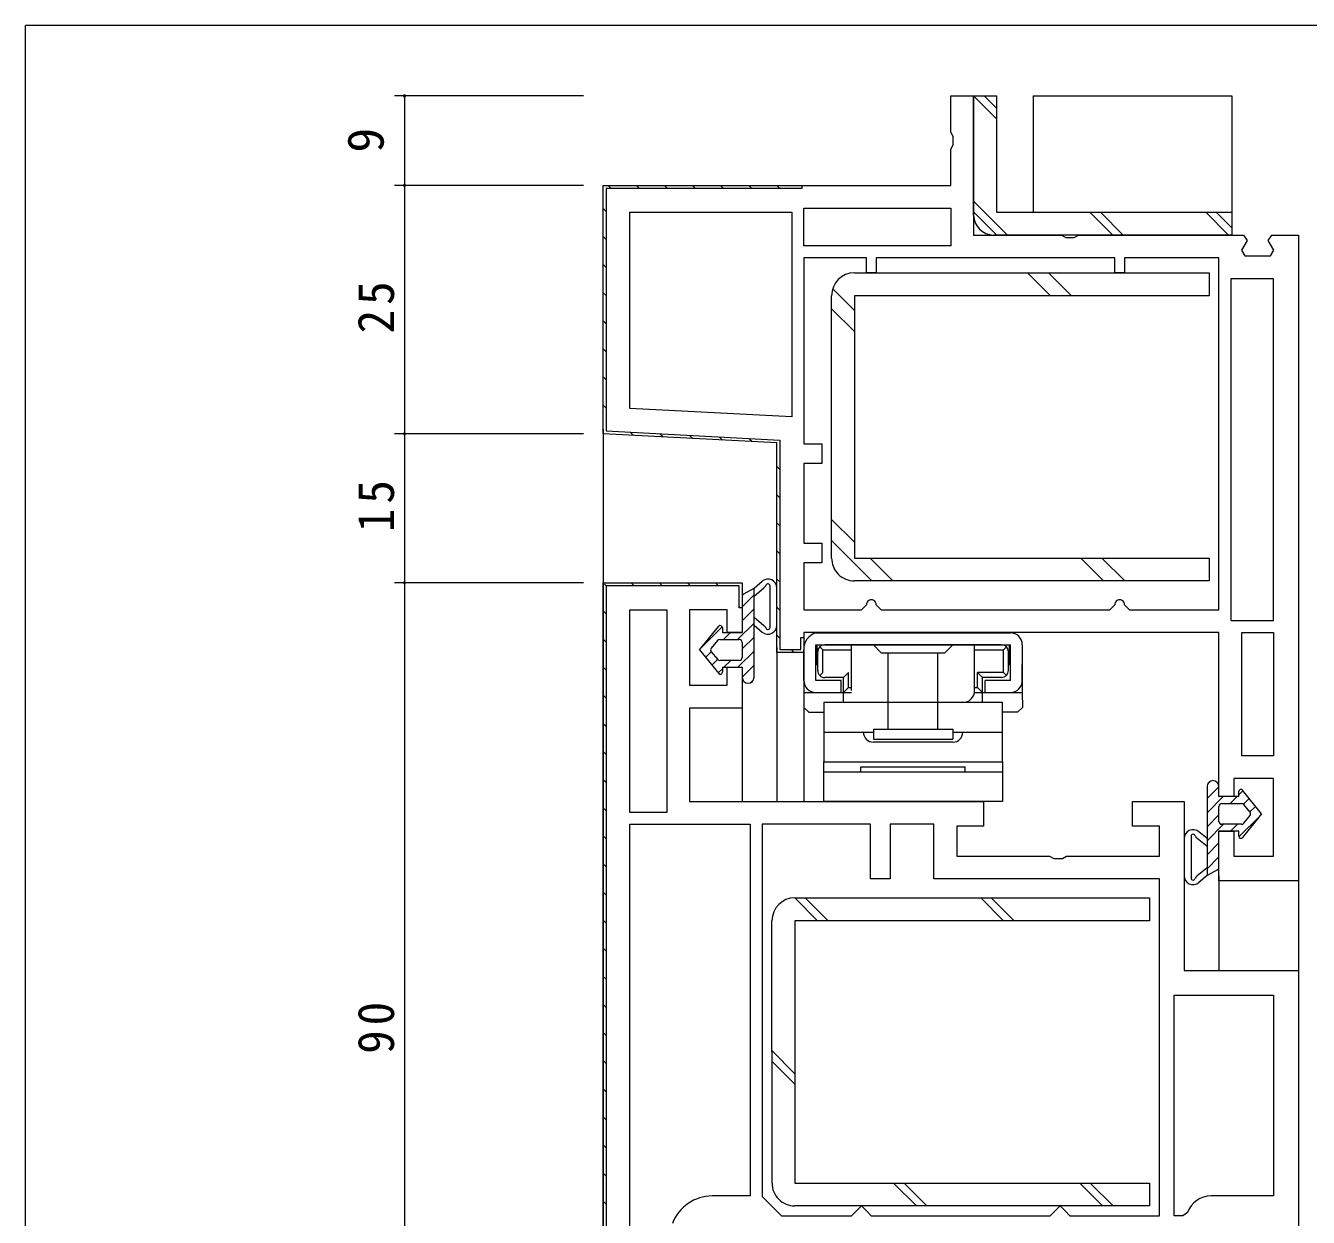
# Model space of a CAD drawing. Units: millimetres on the paper. Extents: x -420 to 373, y -297 to 267.
# Drawn here: x -417.7 to -288.6, y 144.5 to 264.4 of the extents above; entities that cross this region are included whole.
import ezdxf
from ezdxf.enums import TextEntityAlignment as Align

# ---------------------------------------------------------------- set-up
doc = ezdxf.new("R2010")
doc.units = ezdxf.units.MM
for name, color, linetype, lineweight in [('0-1_YKK_ZWAK', 7, 'Continuous', 9), ('0-3_YKK_12', 2, 'Continuous', 9), ('0-4_YKK_D', 6, 'Continuous', 9), ('0-6_YKK_13', 4, 'Continuous', 9), ('0-7_YKK_11', 7, 'Continuous', 9)]:
    doc.layers.add(name, color=color, linetype=linetype, lineweight=lineweight)
doc.styles.add('ＭＳ ゴシック', font='')
doc.styles.get('ＭＳ ゴシック').set_extended_font_data('MS Gothic')

msp = doc.modelspace()

# ---------------------------------------------------------------- linework, layer by layer
at = {"layer": '0-1_YKK_ZWAK'}
for p in [(-417.7, -260.6), (352.3, 264.4)]:
    msp.add_line(p, (-417.7, 264.4), dxfattribs=at)
at = {"layer": '0-3_YKK_12'}
for p, q in [((-359.555, 223.803), (-359.555, 4.479)), ((-342.055, 201.829), (-342.055, 186.329)), ((-339.355, 201.829), (-339.355, 186.329)), ((-345.555, 196.229), (-345.555, 186.329)), ((-297.555, 178.829), (-297.555, 169.329)), ((-289.555, 178.829), (-289.555, 4.479))]:
    msp.add_line(p, q, dxfattribs=at)
at = {"layer": '0-4_YKK_D'}
for p, q in [((-361.55, 257.329), (-380.555, 257.329)), ((-379.555, 257.329), (-379.555, 248.329)), ((-361.55, 248.329), (-380.555, 248.329)), ((-361.55, 248.329), (-380.555, 248.329)), ((-379.555, 248.329), (-379.555, 223.329)), ((-361.55, 223.329), (-380.555, 223.329)), ((-361.55, 223.329), (-380.555, 223.329)), ((-379.555, 223.329), (-379.555, 208.329)), ((-361.55, 208.329), (-380.555, 208.329)), ((-361.55, 208.329), (-380.555, 208.329)), ((-379.555, 208.329), (-379.555, 118.329))]:
    msp.add_line(p, q, dxfattribs=at)
for centre, start, end in [((-379.555, 257.329), 90, 270), ((-379.555, 257.329), 270, 90), ((-379.555, 248.329), 90, 270), ((-379.555, 248.329), 90, 270), ((-379.555, 248.329), 270, 90), ((-379.555, 248.329), 270, 90), ((-379.555, 223.329), 90, 270), ((-379.555, 223.329), 90, 270), ((-379.555, 223.329), 270, 90), ((-379.555, 223.329), 270, 90), ((-379.555, 208.329), 90, 270), ((-379.555, 208.329), 90, 270), ((-379.555, 208.329), 270, 90), ((-379.555, 208.329), 270, 90)]:
    msp.add_arc(centre, 0.106, start, end, dxfattribs=at)
at = {"layer": '0-6_YKK_13'}
for p, q in [((-322.255, 257.329), (-319.955, 257.329)), ((-322.255, 245.329), (-322.255, 257.329)), ((-322.255, 257.329), (-319.955, 255.029)), ((-321.194, 257.329), (-319.955, 256.09)), ((-319.955, 257.329), (-319.955, 245.629)), ((-316.255, 257.329), (-316.255, 245.629)), ((-322.255, 246.723), (-318.861, 243.329)), ((-322.255, 245.662), (-319.923, 243.329)), ((-319.955, 245.629), (-296.255, 245.629)), ((-310.555, 245.629), (-308.255, 243.329)), ((-309.494, 245.629), (-307.194, 243.329)), ((-298.888, 245.629), (-296.588, 243.329)), ((-297.827, 245.629), (-296.255, 244.058)), ((-296.255, 245.629), (-296.255, 243.329)), ((-296.255, 243.329), (-320.255, 243.329)), ((-316.829, 239.529), (-314.529, 237.229)), ((-314.706, 239.529), (-312.406, 237.229)), ((-336.445, 237.933), (-334.256, 235.743)), ((-336.555, 210.828), (-336.556, 237.228)), ((-336.556, 235.92), (-334.256, 233.62)), ((-336.555, 214.709), (-334.255, 212.409)), ((-336.555, 212.586), (-332.498, 208.528)), ((-332.675, 210.828), (-330.375, 208.528)), ((-311.463, 210.829), (-309.163, 208.529)), ((-309.34, 210.829), (-307.04, 208.529)), ((-342.756, 203.834), (-342.756, 208.041)), ((-345.555, 205.916), (-344.356, 207.116)), ((-345.555, 206.957), (-345.555, 203.329)), ((-344.355, 198.829), (-344.356, 207.796)), ((-344.355, 206.996), (-343.376, 207.823)), ((-342.055, 204.067), (-342.056, 207.801)), ((-345.555, 204.501), (-344.355, 205.701)), ((-346.014, 202.629), (-344.355, 204.287)), ((-344.355, 204.871), (-343.376, 204.044)), ((-344.355, 204.072), (-343.534, 203.378)), ((-349.855, 201.579), (-347.914, 203.955)), ((-349.691, 201.78), (-347.57, 203.901)), ((-347.555, 203.827), (-347.555, 203.329)), ((-347.555, 203.329), (-345.555, 203.329)), ((-347.428, 202.629), (-346.728, 203.329)), ((-345.555, 201.673), (-344.355, 202.873)), ((-338.152, 203.301), (-318.552, 203.301)), ((-349.855, 201.579), (-347.914, 199.203)), ((-348.054, 202.519), (-348.667, 201.769)), ((-347.822, 202.629), (-345.855, 202.629)), ((-345.555, 202.329), (-345.555, 200.829)), ((-339.352, 198.501), (-339.352, 201.601)), ((-338.152, 202.101), (-318.552, 202.101)), ((-338.152, 198.501), (-338.152, 202.101)), ((-338.052, 202.101), (-336.052, 202.101)), ((-338.052, 202.101), (-338.052, 200.101)), ((-337.452, 201.601), (-337.747, 201.896)), ((-337.452, 201.601), (-334.552, 201.601)), ((-337.452, 199.301), (-337.452, 201.601)), ((-319.452, 202.101), (-337.252, 202.101)), ((-334.552, 197.501), (-334.552, 202.101)), ((-331.552, 201.301), (-332.352, 202.101)), ((-331.947, 202.101), (-324.756, 202.101)), ((-325.152, 201.301), (-324.352, 202.101)), ((-322.152, 197.501), (-322.152, 202.101)), ((-320.652, 202.101), (-318.652, 202.101)), ((-319.252, 199.301), (-319.252, 201.601)), ((-318.652, 200.101), (-318.652, 202.101)), ((-318.552, 198.501), (-318.552, 202.101)), ((-317.352, 202.101), (-317.352, 198.501)), ((-349.236, 200.821), (-348.667, 201.389)), ((-348.667, 201.389), (-348.054, 200.639)), ((-348.6, 200.042), (-348.03, 200.612)), ((-345.855, 200.529), (-347.822, 200.529)), ((-347.399, 199.829), (-346.699, 200.529)), ((-345.985, 199.829), (-344.355, 201.459)), ((-337.952, 199.501), (-337.952, 201.401)), ((-331.552, 201.301), (-325.152, 201.301)), ((-330.852, 201.301), (-325.852, 201.301)), ((-330.851, 193.601), (-330.852, 201.301)), ((-325.851, 193.601), (-325.852, 201.301)), ((-318.752, 199.501), (-318.752, 201.401)), ((-347.964, 199.264), (-347.555, 199.673)), ((-347.555, 199.829), (-347.555, 199.331)), ((-347.555, 199.829), (-345.555, 199.829)), ((-345.555, 199.829), (-345.555, 198.829)), ((-345.554, 198.845), (-344.355, 200.045)), ((-338.152, 200.101), (-337.952, 200.101)), ((-337.452, 199.301), (-337.747, 199.006)), ((-335.352, 198.801), (-334.852, 199.301)), ((-334.852, 197.801), (-334.852, 199.301)), ((-319.252, 199.301), (-321.852, 199.301)), ((-321.352, 198.801), (-321.852, 199.301)), ((-319.252, 199.301), (-318.957, 199.006)), ((-318.752, 200.101), (-318.552, 200.101)), ((-317.351, 196.801), (-317.352, 200.101)), ((-344.699, 198.286), (-344.412, 198.573)), ((-335.602, 198.501), (-338.152, 198.501)), ((-335.352, 198.801), (-337.252, 198.801)), ((-335.602, 197.301), (-335.602, 198.501)), ((-335.351, 196.301), (-335.352, 198.801)), ((-322.152, 197.801), (-321.852, 197.801)), ((-321.351, 196.301), (-321.352, 198.801)), ((-319.452, 198.801), (-321.352, 198.801)), ((-318.552, 198.501), (-321.102, 198.501)), ((-321.102, 197.301), (-321.102, 198.501)), ((-339.352, 197.301), (-334.535, 197.301)), ((-339.352, 197.301), (-339.351, 195.801)), ((-338.152, 197.301), (-335.602, 197.301)), ((-319.351, 196.301), (-337.351, 196.301)), ((-337.351, 196.301), (-337.351, 190.305)), ((-322.168, 197.301), (-317.352, 197.301)), ((-321.102, 197.301), (-318.552, 197.301)), ((-319.351, 190.305), (-319.351, 196.301)), ((-339.351, 195.801), (-338.851, 195.301)), ((-338.851, 195.301), (-337.351, 195.301)), ((-337.351, 193.301), (-332.351, 193.301)), ((-332.351, 193.601), (-324.351, 193.601)), ((-324.351, 193.601), (-324.351, 192.601)), ((-324.351, 193.301), (-319.351, 193.301)), ((-324.351, 192.301), (-332.351, 192.301)), ((-337.351, 186.329), (-337.351, 190.305)), ((-337.351, 190.305), (-319.351, 190.305)), ((-337.351, 190.305), (-319.351, 190.305)), ((-319.351, 190.305), (-319.351, 186.329)), ((-337.351, 189.305), (-319.351, 189.305)), ((-323.101, 189.305), (-323.101, 189.805)), ((-298.756, 187.829), (-298.755, 178.862)), ((-297.557, 187.812), (-298.756, 186.613)), ((-298.411, 188.372), (-298.698, 188.085)), ((-297.556, 186.829), (-297.556, 187.829)), ((-295.147, 187.394), (-295.556, 186.985)), ((-295.556, 186.829), (-295.556, 187.327)), ((-293.256, 185.079), (-295.197, 187.455)), ((-319.351, 186.329), (-337.351, 186.329)), ((-297.126, 186.829), (-298.756, 185.199)), ((-295.556, 186.829), (-297.556, 186.829)), ((-297.256, 186.129), (-295.289, 186.129)), ((-295.712, 186.829), (-296.411, 186.129)), ((-294.511, 186.615), (-295.081, 186.045)), ((-294.444, 185.269), (-295.057, 186.019)), ((-297.556, 184.985), (-298.755, 183.785)), ((-297.555, 184.329), (-297.556, 185.829)), ((-293.42, 184.878), (-295.541, 182.757)), ((-293.256, 185.079), (-295.197, 182.703)), ((-295.057, 184.139), (-294.444, 184.889)), ((-293.875, 185.837), (-294.443, 185.269)), ((-297.097, 184.029), (-298.755, 182.37)), ((-295.289, 184.029), (-297.255, 184.029)), ((-295.683, 184.029), (-296.383, 183.329)), ((-301.056, 182.591), (-301.055, 178.857)), ((-300.355, 182.824), (-300.355, 178.617)), ((-298.755, 181.787), (-299.739, 182.614)), ((-298.755, 182.586), (-299.581, 183.28)), ((-297.555, 182.156), (-298.755, 180.956)), ((-295.555, 183.329), (-297.555, 183.329)), ((-297.555, 179.701), (-297.555, 183.329)), ((-295.555, 182.831), (-295.555, 183.329)), ((-298.755, 179.661), (-299.739, 178.834)), ((-297.555, 180.742), (-298.755, 179.542)), ((-337.973, 174.328), (-340.273, 176.628)), ((-340.256, 176.628), (-304.556, 176.629)), ((-336.911, 174.328), (-339.211, 176.628)), ((-319.235, 174.329), (-321.535, 176.629)), ((-318.173, 174.329), (-320.473, 176.629)), ((-304.556, 176.629), (-304.556, 174.329)), ((-342.555, 147.928), (-342.556, 174.328)), ((-304.556, 174.329), (-340.256, 174.328)), ((-340.256, 174.328), (-340.255, 147.928)), ((-340.255, 158.934), (-342.555, 161.234)), ((-340.255, 157.873), (-342.555, 160.173)), ((-340.255, 147.928), (-304.555, 147.929)), ((-328.011, 145.629), (-330.311, 147.928)), ((-326.95, 145.629), (-329.25, 147.928)), ((-309.273, 145.629), (-311.573, 147.929)), ((-308.212, 145.629), (-310.512, 147.929)), ((-304.555, 147.929), (-304.555, 145.629)), ((-304.555, 145.629), (-340.255, 145.628))]:
    msp.add_line(p, q, dxfattribs=at)
for points in [[(-316.255, 257.329), (-296.255, 257.329), (-296.255, 245.629)], [(-334.256, 239.528), (-298.556, 239.529), (-298.556, 237.229), (-334.256, 237.228), (-334.255, 210.828), (-298.555, 210.829), (-298.555, 208.529), (-334.255, 208.528)], [(-345.4, 207.219), (-344.356, 207.796), (-343.535, 208.49)], [(-322.152, 201.601), (-319.252, 201.601), (-318.957, 201.896)], [(-321.352, 197.301), (-321.852, 197.801), (-321.852, 199.301)], [(-335.352, 197.301), (-334.852, 197.801), (-334.552, 197.801)], [(-317.352, 197.301), (-317.351, 195.801), (-317.851, 195.301), (-319.351, 195.301)], [(-332.351, 193.601), (-332.351, 192.601), (-324.351, 192.601)], [(-333.601, 189.305), (-333.601, 189.805), (-323.101, 189.805)], [(-297.71, 179.439), (-298.755, 178.862), (-299.581, 178.168)]]:
    msp.add_lwpolyline(points, dxfattribs=at)
for centre, radius, start, end in [((-320.255, 245.329), 2, 180, 270), ((-334.256, 237.228), 2.3, 90.00151, 180.00151), ((-334.255, 210.828), 2.3, 180.00151, 270.00151), ((-342.952, 207.804), 0.897, 359.80255, 130.11365), ((-344.02, 208.589), 1, 310.04936, 332.44691), ((-342.956, 208.034), 0.2, 334.72615, 152.44691), ((-345.255, 206.957), 0.3, 118.8896, 180.00302), ((-342.955, 204.067), 0.9, 229.95668, 0.00302), ((-347.758, 203.827), 0.202, 0.00302, 140.75041), ((-344.019, 203.279), 1, 27.55913, 49.95668), ((-342.956, 203.834), 0.2, 207.55913, 25.27989), ((-337.637, 201.664), 1.716, 107.45262, 182.1152), ((-318.552, 202.101), 1.2, 0.00151, 90.00151), ((-348.435, 201.579), 0.3, 140.75041, 219.25562), ((-347.822, 202.329), 0.3, 90.00302, 140.75041), ((-345.855, 202.329), 0.3, 0.00302, 90.00302), ((-337.252, 201.401), 0.7, 90.00151, 180.00151), ((-319.452, 201.401), 0.7, 0.00151, 90.00151), ((-347.822, 200.829), 0.3, 219.25562, 270.00302), ((-345.855, 200.829), 0.3, 270.00302, 0.00302), ((-347.757, 199.331), 0.202, 219.25562, 0.00302), ((-337.252, 199.501), 0.7, 180.00151, 270.00151), ((-319.452, 199.501), 0.7, 270.00151, 0.00151), ((-344.955, 198.829), 0.6, 180.00302, 0.00302), ((-338.152, 198.501), 1.2, 180.00151, 270.00151), ((-318.552, 198.501), 1.2, 270.00151, 0.00151), ((-323.352, 197.501), 1.2, 270.00151, 0.00151), ((-332.351, 193.301), 1, 180.00151, 270.00151), ((-324.351, 193.301), 1, 270.00151, 0.00151), ((-298.156, 187.829), 0.6, 0.00302, 180.00302), ((-295.353, 187.327), 0.202, 39.25562, 180.00302), ((-297.256, 185.829), 0.3, 90.00302, 180.00302), ((-295.289, 185.829), 0.3, 39.25562, 90.00302), ((-294.676, 185.079), 0.3, 320.75041, 39.25562), ((-300.159, 182.594), 0.897, 49.89241, 180.20349), ((-297.255, 184.329), 0.3, 180.00302, 270.00302), ((-295.289, 184.329), 0.3, 270.00302, 320.75041), ((-300.155, 182.824), 0.2, 27.55913, 205.27989), ((-299.099, 183.363), 0.986, 206.94604, 229.50815), ((-295.353, 182.831), 0.202, 180.00302, 320.75041), ((-297.855, 179.701), 0.3, 298.8896, 0.00302), ((-300.159, 178.854), 0.897, 179.80255, 310.11365), ((-300.155, 178.624), 0.2, 154.72615, 332.44691), ((-299.099, 178.085), 0.986, 130.49794, 153.06003), ((-340.256, 174.328), 2.3, 90.00151, 180.00151), ((-340.255, 147.928), 2.3, 180.00151, 270.00151)]:
    msp.add_arc(centre, radius, start, end, dxfattribs=at)
at = {"layer": '0-7_YKK_11'}
for p, q in [((-359.555, 223.329), (-359.555, 248.329)), ((-359.041, 248.329), (-358.741, 248.029)), ((-356.212, 248.329), (-355.912, 248.029)), ((-353.384, 248.329), (-353.084, 248.029)), ((-350.555, 248.329), (-350.255, 248.029)), ((-347.727, 248.329), (-347.427, 248.029)), ((-344.899, 248.329), (-344.599, 248.029)), ((-342.07, 248.329), (-341.77, 248.029)), ((-359.555, 246.015), (-359.255, 245.715)), ((-340.555, 245.629), (-340.555, 225.037)), ((-359.555, 243.187), (-359.255, 242.887)), ((-289.555, 243.329), (-289.555, 178.329)), ((-324.555, 242.229), (-339.355, 242.229)), ((-359.555, 240.358), (-359.255, 240.058)), ((-297.555, 205.629), (-297.555, 241.029)), ((-359.555, 237.53), (-359.255, 237.23)), ((-359.555, 234.701), (-359.255, 234.401)), ((-359.555, 231.873), (-359.255, 231.573)), ((-359.555, 229.045), (-359.255, 228.745)), ((-359.555, 226.216), (-359.255, 225.916)), ((-356.825, 223.486), (-356.508, 223.169)), ((-353.841, 223.33), (-353.524, 223.013)), ((-350.856, 223.173), (-350.539, 222.856)), ((-347.871, 223.017), (-347.554, 222.7)), ((-344.886, 222.861), (-344.569, 222.543)), ((-342.055, 220.03), (-341.755, 219.73)), ((-342.055, 217.201), (-341.755, 216.901)), ((-342.055, 214.373), (-341.755, 214.073)), ((-342.055, 211.545), (-341.755, 211.245)), ((-359.409, 208.182), (-359.197, 207.97)), ((-356.727, 208.329), (-356.427, 208.029)), ((-353.899, 208.329), (-353.599, 208.029)), ((-351.07, 208.329), (-350.77, 208.029)), ((-348.242, 208.329), (-347.942, 208.029)), ((-342.055, 208.716), (-341.755, 208.416)), ((-359.555, 205.5), (-359.255, 205.2)), ((-353.155, 205.629), (-353.155, 185.229)), ((-345.855, 205.943), (-345.742, 205.829)), ((-342.055, 205.888), (-341.755, 205.588)), ((-342.055, 203.059), (-341.755, 202.759)), ((-295.255, 190.929), (-295.255, 203.329)), ((-359.555, 202.672), (-359.255, 202.372)), ((-340.625, 201.629), (-340.325, 201.329)), ((-359.555, 199.844), (-359.255, 199.544)), ((-359.555, 197.015), (-359.255, 196.715)), ((-359.555, 194.187), (-359.255, 193.887)), ((-359.555, 191.358), (-359.255, 191.058)), ((-359.555, 188.53), (-359.255, 188.23)), ((-359.555, 185.701), (-359.255, 185.401)), ((-356.855, 143.529), (-356.855, 184.029)), ((-343.555, 184.029), (-343.555, 146.582)), ((-359.555, 182.873), (-359.255, 182.573)), ((-359.555, 180.045), (-359.255, 179.745)), ((-359.555, 177.216), (-359.255, 176.916)), ((-359.555, 174.388), (-359.255, 174.088)), ((-359.555, 171.559), (-359.255, 171.259)), ((-359.555, 168.731), (-359.255, 168.431)), ((-302.055, 144.629), (-302.055, 166.829)), ((-359.555, 165.902), (-359.255, 165.602)), ((-359.555, 163.074), (-359.255, 162.774)), ((-359.555, 160.246), (-359.255, 159.946)), ((-359.555, 157.417), (-359.255, 157.117)), ((-359.555, 154.589), (-359.255, 154.289)), ((-359.555, 151.76), (-359.255, 151.46)), ((-359.555, 148.932), (-359.255, 148.632)), ((-359.555, 146.103), (-359.255, 145.803))]:
    msp.add_line(p, q, dxfattribs=at)
for points in [[(-289.555, 243.329), (-289.555, 178.329), (-297.555, 178.329), (-297.555, 183.329), (-296.055, 183.329), (-296.055, 180.829), (-292.055, 180.829), (-292.055, 188.629), (-296.055, 188.629), (-296.055, 186.829), (-297.555, 186.829), (-297.555, 203.329), (-339.355, 203.329), (-339.355, 201.329), (-342.055, 201.329), (-342.055, 222.412), (-359.555, 223.329), (-359.555, 248.329), (-324.555, 248.329), (-324.555, 251.963), (-324.305, 252.396), (-324.305, 253.262), (-324.555, 253.695), (-324.555, 257.329), (-322.255, 257.329), (-322.255, 243.329), (-313.421, 243.329), (-312.988, 243.079), (-312.122, 243.079), (-311.689, 243.329), (-295.077, 243.329), (-294.715, 242.765), (-295.296, 241.792), (-294.933, 241.229), (-292.377, 241.229), (-292.015, 241.792), (-292.596, 242.765), (-292.233, 243.329)], [(-359.555, 223.329), (-359.555, 248.329), (-339.555, 248.329), (-339.555, 248.029), (-359.255, 248.029), (-359.255, 223.614), (-341.755, 222.696), (-341.755, 201.629), (-339.655, 201.629), (-339.655, 202.829), (-339.355, 202.829), (-339.355, 201.329), (-342.055, 201.329), (-342.055, 222.412)], [(-340.555, 245.629), (-340.555, 225.037), (-356.855, 225.891), (-356.855, 245.629)], [(-324.555, 242.229), (-339.355, 242.229), (-339.355, 246.029), (-324.555, 246.029)], [(-296.355, 238.929), (-296.355, 204.529), (-292.055, 204.529), (-292.055, 238.929)], [(-353.155, 205.629), (-353.155, 185.229), (-356.855, 185.229), (-356.855, 205.629)], [(-295.255, 190.929), (-295.255, 203.329), (-292.055, 203.329), (-292.055, 190.929)], [(-343.555, 184.029), (-343.555, 146.582), (-341.603, 144.629), (-334.555, 144.629), (-334.055, 145.129), (-333.555, 145.629), (-333.055, 145.129), (-332.555, 144.629), (-314.555, 144.629), (-314.055, 145.129), (-313.555, 145.629), (-313.055, 145.129), (-312.555, 144.629), (-303.555, 144.629), (-303.555, 178.529), (-326.255, 178.529), (-326.255, 184.029), (-330.655, 184.029), (-330.655, 178.529), (-332.655, 178.529), (-332.655, 184.029)]]:
    msp.add_lwpolyline(points, close=True, dxfattribs=at)
for points in [[(-297.555, 205.629), (-297.555, 241.029), (-307.055, 241.029), (-307.055, 239.529), (-308.055, 239.529), (-308.055, 241.029), (-332.055, 241.029), (-332.055, 239.529), (-333.055, 239.529), (-333.055, 241.029), (-339.355, 241.029), (-339.355, 222.329), (-337.555, 222.329), (-337.555, 220.329), (-339.355, 220.329), (-339.355, 212.329), (-337.555, 212.329), (-337.555, 210.329), (-339.355, 210.329), (-339.355, 205.629), (-333.555, 205.629), (-333.055, 206.129)], [(-359.555, 118.329), (-359.555, 208.329), (-345.555, 208.329)], [(-359.555, 208.329), (-345.555, 208.329), (-345.555, 203.329), (-347.055, 203.329), (-347.055, 205.629), (-350.855, 205.629), (-350.855, 198.029), (-347.055, 198.029), (-347.055, 199.829), (-345.555, 199.829), (-345.555, 195.729), (-350.855, 195.729), (-350.855, 186.329), (-321.255, 186.329), (-321.255, 183.829), (-323.955, 183.829), (-323.955, 180.829), (-314.621, 180.829), (-314.188, 180.579), (-313.322, 180.579), (-312.889, 180.829), (-303.555, 180.829), (-303.555, 183.829), (-306.255, 183.829), (-306.255, 186.329), (-301.055, 186.329), (-301.055, 169.329), (-289.555, 169.329), (-289.555, 138.329)], [(-350.483, 142.904), (-351.555, 139.329), (-351.555, 136.829), (-349.797, 136.829), (-349.666, 136.602), (-351.555, 133.329), (-351.555, 126.829), (-353.055, 126.829), (-353.055, 128.629), (-356.855, 128.629), (-356.855, 121.029), (-353.055, 121.029), (-353.055, 123.329), (-351.555, 123.329), (-351.555, 118.329), (-359.555, 118.329), (-359.555, 208.329), (-345.555, 208.329)], [(-359.555, 208.329), (-345.555, 208.329), (-345.555, 205.829), (-345.855, 205.829), (-345.855, 208.029), (-359.255, 208.029), (-359.255, 118.629), (-351.855, 118.629), (-351.855, 120.829), (-351.555, 120.829), (-351.555, 118.329), (-359.555, 118.329)], [(-332.055, 206.129), (-331.555, 205.629), (-308.555, 205.629), (-308.055, 206.129)], [(-307.055, 206.129), (-306.555, 205.629), (-297.555, 205.629)], [(-356.855, 143.529), (-356.855, 184.029), (-344.755, 184.029), (-344.755, 146.629), (-348.567, 146.629)], [(-302.055, 144.629), (-302.055, 166.829), (-292.055, 166.829), (-292.055, 146.629), (-298.355, 146.629)], [(-300.712, 144.962), (-301.184, 144.629), (-302.055, 144.629)]]:
    msp.add_lwpolyline(points, dxfattribs=at)
for centre, radius, start, end in [((-332.555, 206.129), 0.5, 359.99998, 180), ((-307.555, 206.129), 0.5, 359.99998, 180), ((-348.567, 142.329), 4.3, 89.99997, 159.25763), ((-298.355, 144.129), 2.5, 90, 160.52876)]:
    msp.add_arc(centre, radius, start, end, dxfattribs=at)

# ---------------------------------------------------------------- texts
at = {"layer": '0-4_YKK_D', "color": 3, "style": 'ＭＳ ゴシック'}
msp.add_text('9', height=3.666, rotation=90, dxfattribs=at).set_placement((-380.555, 251.629), align=Align.BOTTOM_LEFT)
at = {"layer": '0-4_YKK_D', "color": 3, "char_height": 3.666, "attachment_point": 7, "rotation": 90, "style": 'ＭＳ ゴシック'}
for s, insert in [('\\T1.21;\\W0.95;25', (-380.555, 233.429)), ('\\T1.21;\\W0.95;15', (-380.555, 213.429)), ('\\T1.21;\\W0.95;90', (-380.555, 160.929))]:
    msp.add_mtext(s, dxfattribs=dict(at, insert=insert))

doc.saveas('drawing.dxf')
